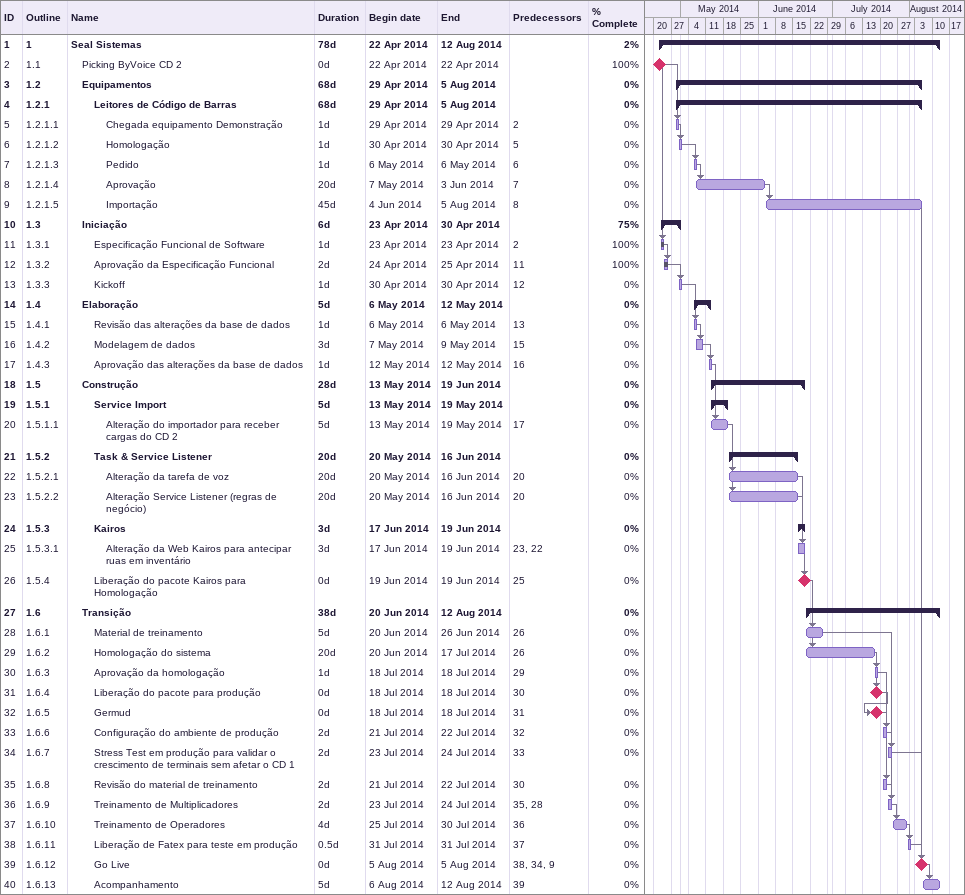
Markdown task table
| ID | WBS | Task | Duration | Start | Finish | Predecessors | % complete |
|---|---|---|---|---|---|---|---|
| 1 | 1 | **Seal Sistemas** | 78d | 2014-04-22 | 2014-08-12 |  | 2 |
| 2 | 1.1 | Picking ByVoice CD 2 | 0d | 2014-04-22 | 2014-04-22 |  | 100 |
| 3 | 1.2 | **Equipamentos** | 68d | 2014-04-29 | 2014-08-05 |  | 0 |
| 4 | 1.2.1 | **Leitores de Código de Barras** | 68d | 2014-04-29 | 2014-08-05 |  | 0 |
| 5 | 1.2.1.1 | Chegada equipamento Demonstração | 1d | 2014-04-29 | 2014-04-29 | 2 | 0 |
| 6 | 1.2.1.2 | Homologação | 1d | 2014-04-30 | 2014-04-30 | 5 | 0 |
| 7 | 1.2.1.3 | Pedido | 1d | 2014-05-06 | 2014-05-06 | 6 | 0 |
| 8 | 1.2.1.4 | Aprovação | 20d | 2014-05-07 | 2014-06-03 | 7 | 0 |
| 9 | 1.2.1.5 | Importação | 45d | 2014-06-04 | 2014-08-05 | 8 | 0 |
| 10 | 1.3 | **Iniciação** | 6d | 2014-04-23 | 2014-04-30 |  | 75 |
| 11 | 1.3.1 | Especificação Funcional de Software | 1d | 2014-04-23 | 2014-04-23 | 2 | 100 |
| 12 | 1.3.2 | Aprovação da Especificação Funcional | 2d | 2014-04-24 | 2014-04-25 | 11 | 100 |
| 13 | 1.3.3 | Kickoff | 1d | 2014-04-30 | 2014-04-30 | 12 | 0 |
| 14 | 1.4 | **Elaboração** | 5d | 2014-05-06 | 2014-05-12 |  | 0 |
| 15 | 1.4.1 | Revisão das alterações da base de dados | 1d | 2014-05-06 | 2014-05-06 | 13 | 0 |
| 16 | 1.4.2 | Modelagem de dados | 3d | 2014-05-07 | 2014-05-09 | 15 | 0 |
| 17 | 1.4.3 | Aprovação das alterações da base de dados | 1d | 2014-05-12 | 2014-05-12 | 16 | 0 |
| 18 | 1.5 | **Construção** | 28d | 2014-05-13 | 2014-06-19 |  | 0 |
| 19 | 1.5.1 | **Service Import** | 5d | 2014-05-13 | 2014-05-19 |  | 0 |
| 20 | 1.5.1.1 | Alteração do importador para receber cargas do CD 2 | 5d | 2014-05-13 | 2014-05-19 | 17 | 0 |
| 21 | 1.5.2 | **Task & Service Listener** | 20d | 2014-05-20 | 2014-06-16 |  | 0 |
| 22 | 1.5.2.1 | Alteração da tarefa de voz | 20d | 2014-05-20 | 2014-06-16 | 20 | 0 |
| 23 | 1.5.2.2 | Alteração Service Listener (regras de negócio) | 20d | 2014-05-20 | 2014-06-16 | 20 | 0 |
| 24 | 1.5.3 | **Kairos** | 3d | 2014-06-17 | 2014-06-19 |  | 0 |
| 25 | 1.5.3.1 | Alteração da Web Kairos para antecipar ruas em inventário | 3d | 2014-06-17 | 2014-06-19 | 23, 22 | 0 |
| 26 | 1.5.4 | Liberação do pacote Kairos para Homologação | 0d | 2014-06-19 | 2014-06-19 | 25 | 0 |
| 27 | 1.6 | **Transição** | 38d | 2014-06-20 | 2014-08-12 |  | 0 |
| 28 | 1.6.1 | Material de treinamento | 5d | 2014-06-20 | 2014-06-26 | 26 | 0 |
| 29 | 1.6.2 | Homologação do sistema | 20d | 2014-06-20 | 2014-07-17 | 26 | 0 |
| 30 | 1.6.3 | Aprovação da homologação | 1d | 2014-07-18 | 2014-07-18 | 29 | 0 |
| 31 | 1.6.4 | Liberação do pacote para produção | 0d | 2014-07-18 | 2014-07-18 | 30 | 0 |
| 32 | 1.6.5 | Germud | 0d | 2014-07-18 | 2014-07-18 | 31 | 0 |
| 33 | 1.6.6 | Configuração do ambiente de produção | 2d | 2014-07-21 | 2014-07-22 | 32 | 0 |
| 34 | 1.6.7 | Stress Test em produção para validar o crescimento de terminais sem afetar o CD 1 | 2d | 2014-07-23 | 2014-07-24 | 33 | 0 |
| 35 | 1.6.8 | Revisão do material de treinamento | 2d | 2014-07-21 | 2014-07-22 | 30 | 0 |
| 36 | 1.6.9 | Treinamento de Multiplicadores | 2d | 2014-07-23 | 2014-07-24 | 35, 28 | 0 |
| 37 | 1.6.10 | Treinamento de Operadores | 4d | 2014-07-25 | 2014-07-30 | 36 | 0 |
| 38 | 1.6.11 | Liberação de Fatex para teste em produção | 0.5d | 2014-07-31 | 2014-07-31 | 37 | 0 |
| 39 | 1.6.12 | Go Live | 0d | 2014-08-05 | 2014-08-05 | 38, 34, 9 | 0 |
| 40 | 1.6.13 | Acompanhamento | 5d | 2014-08-06 | 2014-08-12 | 39 | 0 |
